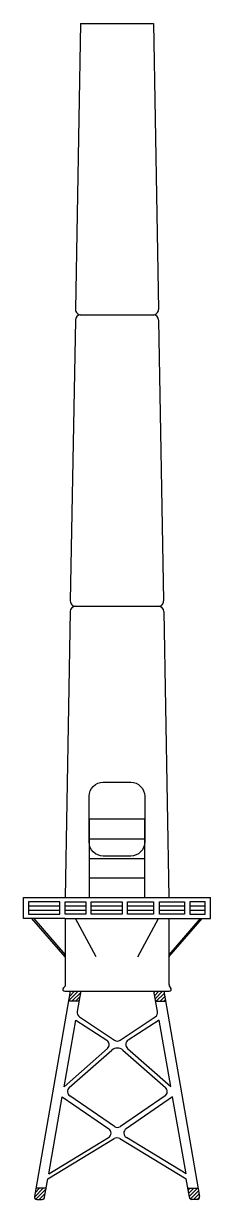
# Model space of a CAD drawing. Header units: millimetres. Extents: x 26.4 to 29.7, y 0.8 to 22.
import ezdxf

# ---------------------------------------------------------------- set-up
doc = ezdxf.new("R2010")
doc.units = ezdxf.units.MM
doc.header["$MEASUREMENT"] = 0
doc.layers.add('Ax', color=254, linetype='Continuous', lineweight=30)
doc.layers.add('Suport', color=254, linetype='Continuous', lineweight=30)
pattern_1 = [(45, (-26.5, -17), (-0.08838835, 0.08838835), [])]

# ---------------------------------------------------------------- blocks, each defined once
blk = doc.blocks.new('SupBl')
at = {"layer": 'Suport'}
h = blk.add_hatch(dxfattribs=at)
h.set_pattern_fill('ANSI31', color=256)
h.set_pattern_definition(pattern_1)
h.paths.add_polyline_path([(-1.737, -4.5), (-2.25, -4.5), (-2.333, -4.976), (-1.821, -4.976)])
h.paths.add_polyline_path([(2.25, -4.5), (1.781, -4.5), (1.865, -4.979), (2.334, -4.979)])
h = blk.add_hatch(dxfattribs=at)
h.set_pattern_fill('ANSI31', color=256)
h.set_pattern_definition(pattern_1)
h.paths.add_polyline_path([(-3.404, -13.956), (-3.905, -13.956), (-3.974, -14.353, 0.465916), (-3.851, -14.5), (-3.605, -14.5, 0.36397), (-3.482, -14.397)])
h.paths.add_polyline_path([(3.905, -13.956), (3.404, -13.956), (3.482, -14.397, 0.36397), (3.605, -14.5), (3.851, -14.5, 0.465916), (3.974, -14.353)])
for p, q in [((-4.5, -1), (-4.5, 0)), ((-4.5, 0), (4.5, 0)), ((4.5, -1), (4.5, 0)), ((-4.25, -0.4), (-2.75, -0.4)), ((-2.5, -0.4), (-1.5, -0.4)), ((-1.25, -0.4), (0.25, -0.4)), ((0.5, -0.4), (1.75, -0.4)), ((2.05, -0.4), (3.25, -0.4)), ((3.5, -0.4), (4.25, -0.4)), ((-2.5, -1), (-4.5, -1)), ((-4.25, -0.6), (-2.75, -0.6)), ((-2.5, -2.85), (-4.1, -1)), ((-4, -1), (-2.5, -2.75)), ((-2.5, -0.6), (-1.5, -0.6)), ((-2.5, -1), (2.5, -1)), ((-2.5, -1), (-2.5, -4.25)), ((-1, -2.85), (-2, -1)), ((-1.25, -0.6), (0.25, -0.6)), ((0.5, -0.6), (1.75, -0.6)), ((1, -2.85), (2, -1)), ((2.05, -0.6), (3.25, -0.6)), ((2.5, -1), (4.5, -1)), ((4, -1), (2.5, -2.75)), ((2.5, -1), (2.5, -4.146)), ((2.5, -2.85), (4.1, -1)), ((3.5, -0.6), (4.25, -0.6)), ((-2.25, -4.5), (-3.974, -14.353)), ((-2.579, -4.329), (-2.5, -4.25)), ((-2.509, -4.5), (2.509, -4.5)), ((2.25, -4.5), (3.974, -14.353)), ((2.573, -4.323), (2.579, -4.329)), ((-1.821, -4.976), (-2.333, -4.976)), ((1.865, -4.979), (2.334, -4.979)), ((-2.545, -9.084), (-1.981, -5.883)), ((-1.981, -5.883), (-0.49, -6.852)), ((2.024, -5.879), (0.534, -6.848)), ((2.588, -9.08), (2.024, -5.879)), ((-2.545, -9.084), (-0.461, -7.249)), ((-2.293, -9.128), (-0.243, -7.323)), ((0.286, -7.323), (2.337, -9.128)), ((0.505, -7.246), (2.588, -9.08)), ((-3.283, -13.269), (-2.632, -9.576)), ((-2.632, -9.576), (-0.396, -11.107)), ((-0.12, -10.994), (-2.269, -9.522)), ((2.313, -9.522), (0.163, -10.994)), ((2.675, -9.572), (0.439, -11.103)), ((3.326, -13.265), (2.675, -9.572)), ((-3.326, -13.515), (-0.13, -11.578)), ((-3.283, -13.269), (-0.407, -11.527)), ((0.13, -11.578), (3.326, -13.515)), ((3.326, -13.265), (0.451, -11.523)), ((-3.482, -14.397), (-3.326, -13.515)), ((3.482, -14.397), (3.326, -13.515)), ((-3.404, -13.956), (-3.905, -13.956)), ((3.404, -13.956), (3.905, -13.956)), ((-3.851, -14.5), (-3.605, -14.5)), ((3.851, -14.5), (3.605, -14.5))]:
    blk.add_line(p, q, dxfattribs=at)
for points in [[(-2.75, -0.2), (-4.25, -0.2), (-4.25, -0.8), (-2.75, -0.8)], [(-2.5, -0.2), (-1.5, -0.2), (-1.5, -0.8), (-2.5, -0.8)], [(-1.25, -0.2), (0.25, -0.2), (0.25, -0.8), (-1.25, -0.8)], [(0.5, -0.2), (1.75, -0.2), (1.75, -0.8), (0.5, -0.8)], [(2.05, -0.2), (3.25, -0.2), (3.25, -0.8), (2.05, -0.8)], [(3.5, -0.8), (4.25, -0.8), (4.25, -0.2), (3.5, -0.2)]]:
    blk.add_lwpolyline(points, close=True, dxfattribs=at)
blk.add_lwpolyline([(-1.732, -4.476), (-1.909, -5.476, 0.297871), (-1.801, -5.727), (-0.117, -6.848, 0.302768), (0.16, -6.848), (1.845, -5.724, 0.297506), (1.952, -5.472), (1.778, -4.486)], format="xyb", dxfattribs=at)
for centre, radius, start, end in [((-2.509, -4.4), 0.1, 135, 270), ((2.75, -4.146), 0.25, 180, 225), ((2.509, -4.4), 0.1, 270, 45), ((-0.626, -7.062), 0.25, 311.3559, 56.9647), ((0.022, -7.624), 0.4, 48.6441, 131.3559), ((0.67, -7.058), 0.25, 123.0353, 228.6441), ((-2.128, -9.316), 0.25, 131.3559, 235.6043), ((2.171, -9.316), 0.25, 304.3957, 48.6441), ((-0.537, -11.313), 0.25, 301.2086, 55.6043), ((0.022, -10.788), 0.25, 235.6043, 304.3957), ((0.58, -11.309), 0.25, 124.3957, 238.7914), ((0, -11.792), 0.25, 58.7914, 121.2086), ((-3.851, -14.375), 0.125, 170.0738, 270), ((-3.605, -14.375), 0.125, 270, 350), ((3.605, -14.375), 0.125, 190, 270), ((3.851, -14.375), 0.125, 270, 9.9262)]:
    blk.add_arc(centre, radius, start, end, dxfattribs=at)
blk = doc.blocks.new('TurnAx1Bl')
at = {"layer": 'Ax'}
for p, q in [((-2.254, 13.754), (-2.5, 0)), ((-2.004, 14), (2.004, 14)), ((2.254, 13.754), (2.5, 0)), ((-2.5, 0), (2.5, 0))]:
    blk.add_line(p, q, dxfattribs=at)
for centre, start, end in [((-2.004, 13.75), 90, 178.977), ((2.004, 13.75), 1.023, 90)]:
    blk.add_arc(centre, 0.25, start, end, dxfattribs=at)
blk = doc.blocks.new('TurnAx2Bl')
at = {"layer": 'Ax'}
for p, q in [((-2.004, 13.754), (-2.245, 0.254)), ((-1.754, 14), (1.754, 14)), ((2.004, 13.754), (2.245, 0.254)), ((-1.995, 0), (1.995, 0))]:
    blk.add_line(p, q, dxfattribs=at)
for centre, start, end in [((-1.754, 13.75), 90, 178.977), ((1.754, 13.75), 1.023, 90), ((-1.995, 0.25), 178.977, 270), ((1.995, 0.25), 270, 1.023)]:
    blk.add_arc(centre, 0.25, start, end, dxfattribs=at)
blk = doc.blocks.new('TurnAx3Bl')
at = {"layer": 'Ax'}
for p, q in [((-1.75, 14), (-1.995, 0.254)), ((-1.75, 14), (1.75, 14)), ((1.75, 14), (1.995, 0.254)), ((-1.745, 0), (1.745, 0))]:
    blk.add_line(p, q, dxfattribs=at)
for centre, start, end in [((-1.745, 0.25), 178.977, 270), ((1.745, 0.25), 270, 1.023)]:
    blk.add_arc(centre, 0.25, start, end, dxfattribs=at)

msp = doc.modelspace()

# ---------------------------------------------------------------- linework, layer by layer
at = {"layer": 'Suport'}
for p, q in [((27.546, 7.334), (28.546, 7.334)), ((27.546, 6.984), (28.546, 6.984)), ((27.546, 6.634), (28.546, 6.634))]:
    msp.add_line(p, q, dxfattribs=at)
msp.add_lwpolyline([(27.796, 8.356), (28.296, 8.356, -0.414214), (28.546, 8.106), (28.546, 7.277, -0.414214), (28.296, 7.027), (27.796, 7.027, -0.414214), (27.546, 7.277), (27.546, 8.106, -0.414214)], format="xyb", close=True, dxfattribs=at)
msp.add_lwpolyline([(27.546, 6.277), (28.546, 6.277), (28.546, 7.691), (27.546, 7.691)], close=True, dxfattribs=at)

# ---------------------------------------------------------------- block references
at = {"layer": 'Suport', "xscale": 0.375, "yscale": 0.375, "zscale": 0.375}
for name, p in [('TurnAx3Bl', (28.046, 16.777)), ('TurnAx2Bl', (28.046, 11.527)), ('TurnAx1Bl', (28.046, 6.277)), ('SupBl', (28.046, 6.277))]:
    msp.add_blockref(name, p, dxfattribs=at)

doc.saveas('drawing.dxf')
